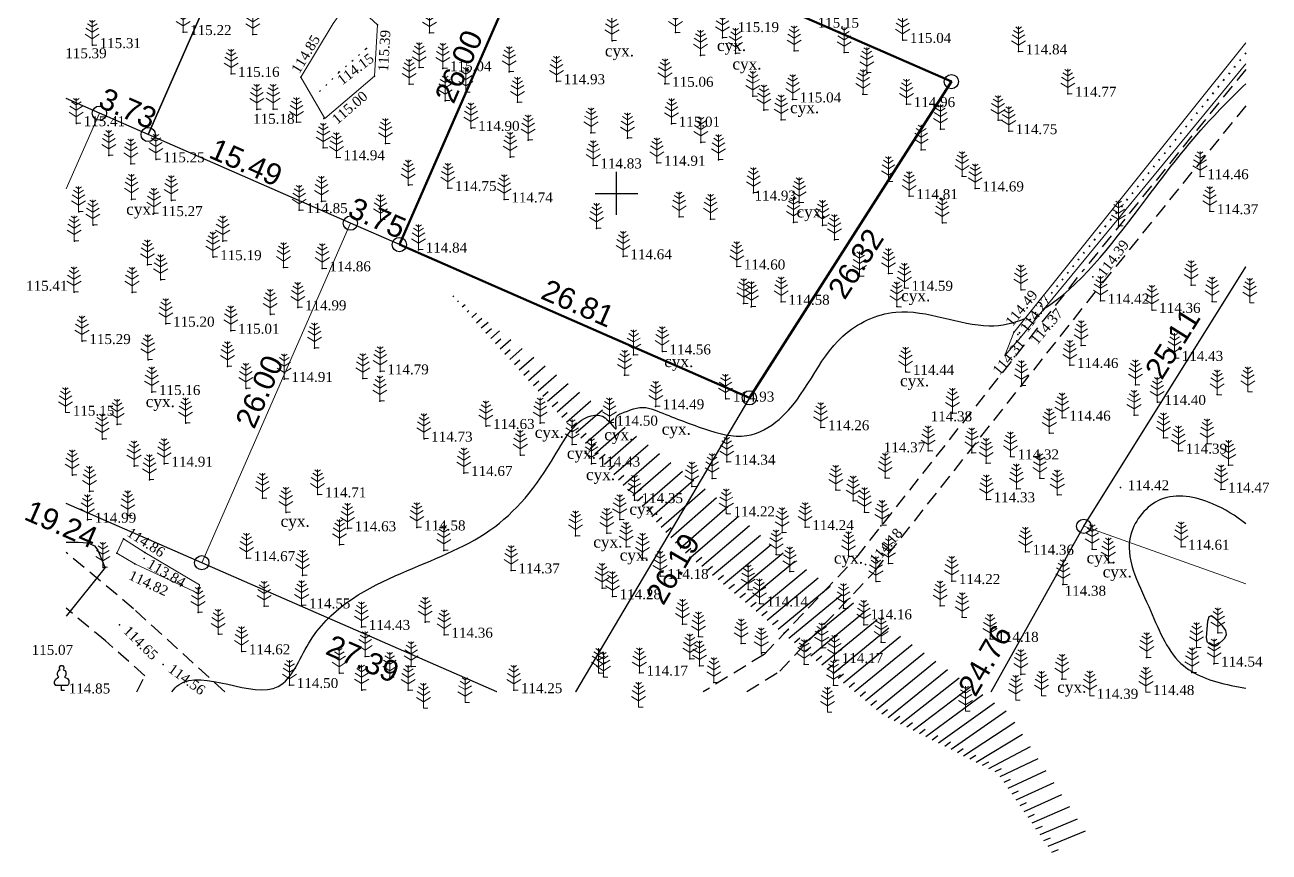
# Model space of a CAD drawing. Header units: millimetres. Extents: x 5405508.5 to 5405595.8, y 5524903.8 to 5524991.6.
# Drawn here: x 5405508.5 to 5405595.8, y 5524903.8 to 5524961.8 of the extents above; entities that cross this region are included whole.
import ezdxf
from ezdxf.enums import TextEntityAlignment as Align

# ---------------------------------------------------------------- set-up
doc = ezdxf.new("R2010")
doc.units = ezdxf.units.MM
doc.linetypes.add('DASHEDX2', pattern=[1.5, 1, -0.5])
doc.linetypes.add('HIDDEN', pattern=[0.5, 0, -0.5])
for name, color, linetype, lineweight in [('11900000', 1, 'Continuous', 30), ('Контур', 7, 'HIDDEN', 30), ('рельеф', 7, 'Continuous', 0), ('ТОЧКИ', 7, 'Continuous', 30)]:
    doc.layers.add(name, color=color, linetype=linetype, lineweight=lineweight)
for name, color, linetype in [('горизонтали', 42, 'Continuous'), ('дороги', 7, 'Continuous'), ('Ділянки_Межі', 10, 'Continuous'), ('надписи', 7, 'Continuous'), ('Откос', 7, 'Continuous'), ('отметки', 7, 'Continuous'), ('промеры', 185, 'Continuous'), ('Растительность', 7, 'Continuous')]:
    doc.layers.add(name, color=color, linetype=linetype)
doc.styles.get("Standard").update_dxf_attribs({"font": 'arial.ttf'})
doc.styles.add('times', font='times.ttf')
doc.linetypes.add('канава 0', pattern='A,0.9,0,["|",Standard,S=0.25,R=0,X=0,Y=0],0.1', length=1)

# ---------------------------------------------------------------- blocks, each defined once
blk = doc.blocks.new('A$C51FE15A3')
at = {"layer": 'Растительность', "color": 94, "lineweight": 0}
for points in [[(0, 1.75), (0, 0), (0.319, 0)], [(-0.447, 1.172), (0, 0.895), (0.447, 1.172)], [(-0.343, 1.489), (0, 1.267), (0.343, 1.489)], [(-0.201, 1.726), (0, 1.584), (0.201, 1.726)], [(-0.493, 0.753), (0, 0.444), (0.493, 0.753)]]:
    blk.add_lwpolyline(points, dxfattribs=at)
blk = doc.blocks.new('A$C2ACB5305')
at = {"layer": 'Растительность'}
blk.add_lwpolyline([(0.2, 0), (0.2, 0), (0, 0), (0, 0.35), (-0.4, 0.35), (-0.5, 0.5), (-0.5, 0.65), (-0.4, 0.8), (-0.3, 0.9), (-0.2, 0.95), (-0.25, 1), (-0.3, 1.1), (-0.3, 1.25), (-0.25, 1.35), (-0.15, 1.45), (-0.1, 1.45), (-0.15, 1.55), (-0.15, 1.65), (-0.05, 1.75), (0.05, 1.75), (0.15, 1.65), (0.15, 1.55), (0.1, 1.45), (0.25, 1.4), (0.3, 1.3), (0.3, 1.1), (0.25, 1), (0.2, 0.95), (0.4, 0.85), (0.5, 0.7), (0.5, 0.5), (0.45, 0.4), (0.4, 0.35), (0, 0.35)], dxfattribs=at)
blk = doc.blocks.new('Geo_Otkos_1', base_point=(5406079.34, 5525314.645, 108.81))
at = {"color": 0, "lineweight": -2}
for p, q in [((5406080.004, 5525313.91, 108.81), (5406080.066, 5525313.965, 108.81)), ((5406080.336, 5525313.543, 108.81), (5406080.402, 5525313.6, 108.81)), ((5406080.668, 5525313.176, 108.81), (5406080.868, 5525313.349, 108.81)), ((5406081.001, 5525312.808, 108.81), (5406081.135, 5525312.925, 108.81)), ((5406081.333, 5525312.441, 108.81), (5406081.67, 5525312.734, 108.81)), ((5406081.665, 5525312.073, 108.81), (5406082.042, 5525312.402, 108.81)), ((5406081.997, 5525311.706, 108.81), (5406082.472, 5525312.119, 108.81)), ((5406082.329, 5525311.338, 108.81), (5406082.706, 5525311.667, 108.81)), ((5406082.661, 5525310.971, 108.81), (5406083.274, 5525311.504, 108.81)), ((5406082.994, 5525310.604, 108.81), (5406083.371, 5525310.932, 108.81)), ((5406083.326, 5525310.236, 108.81), (5406084.076, 5525310.889, 108.81)), ((5406083.658, 5525309.869, 108.81), (5406084.035, 5525310.197, 108.81)), ((5406083.99, 5525309.501, 108.81), (5406084.878, 5525310.274, 108.81)), ((5406084.322, 5525309.134, 108.81), (5406084.699, 5525309.462, 108.81)), ((5406084.654, 5525308.767, 108.81), (5406085.68, 5525309.659, 108.81)), ((5406084.987, 5525308.399, 108.81), (5406085.364, 5525308.727, 108.81)), ((5406085.319, 5525308.032, 108.81), (5406086.481, 5525309.044, 108.81)), ((5406085.983, 5525307.297, 108.81), (5406087.283, 5525308.429, 108.81)), ((5406085.651, 5525307.664, 108.81), (5406086.028, 5525307.993, 108.81)), ((5406086.647, 5525306.562, 108.81), (5406088.085, 5525307.814, 108.81)), ((5406086.315, 5525306.929, 108.81), (5406086.692, 5525307.258, 108.81)), ((5406087.312, 5525305.827, 108.81), (5406088.887, 5525307.199, 108.81)), ((5406087.976, 5525305.092, 108.81), (5406089.689, 5525306.584, 108.81)), ((5406086.98, 5525306.195, 108.81), (5406087.357, 5525306.523, 108.81)), ((5406087.644, 5525305.46, 108.81), (5406088.021, 5525305.788, 108.81)), ((5406088.64, 5525304.357, 108.81), (5406090.491, 5525305.969, 108.81)), ((5406088.308, 5525304.725, 108.81), (5406088.685, 5525305.053, 108.81)), ((5406089.305, 5525303.623, 108.81), (5406091.293, 5525305.353, 108.81)), ((5406088.973, 5525303.99, 108.81), (5406089.35, 5525304.318, 108.81)), ((5406089.969, 5525302.888, 108.81), (5406092.095, 5525304.738, 108.81)), ((5406090.633, 5525302.153, 108.81), (5406092.896, 5525304.123, 108.81)), ((5406089.637, 5525303.255, 108.81), (5406090.014, 5525303.584, 108.81)), ((5406091.298, 5525301.418, 108.81), (5406093.698, 5525303.508, 108.81)), ((5406090.301, 5525302.52, 108.81), (5406090.678, 5525302.849, 108.81)), ((5406091.962, 5525300.683, 108.81), (5406094.5, 5525302.893, 108.81)), ((5406092.626, 5525299.948, 108.81), (5406095.302, 5525302.278, 108.81)), ((5406090.965, 5525301.786, 108.81), (5406091.343, 5525302.114, 108.81)), ((5406091.63, 5525301.051, 108.81), (5406092.007, 5525301.379, 108.81)), ((5406093.291, 5525299.214, 108.81), (5406096.104, 5525301.663, 108.81)), ((5406092.294, 5525300.316, 108.81), (5406092.671, 5525300.644, 108.81)), ((5406093.955, 5525298.479, 108.81), (5406096.906, 5525301.048, 108.81)), ((5406094.619, 5525297.744, 108.81), (5406097.708, 5525300.433, 108.81)), ((5406092.958, 5525299.581, 108.81), (5406093.336, 5525299.909, 108.81)), ((5406095.284, 5525297.009, 108.81), (5406098.51, 5525299.818, 108.81)), ((5406093.623, 5525298.846, 108.81), (5406094, 5525299.174, 108.81)), ((5406095.948, 5525296.274, 108.81), (5406099.292, 5525299.179, 108.81)), ((5406094.287, 5525298.111, 108.81), (5406094.664, 5525298.44, 108.81)), ((5406096.698, 5525295.63, 108.81), (5406100.052, 5525298.514, 108.81)), ((5406097.463, 5525295, 108.81), (5406100.813, 5525297.849, 108.81)), ((5406094.951, 5525297.376, 108.81), (5406095.329, 5525297.705, 108.81)), ((5406095.616, 5525296.642, 108.81), (5406095.993, 5525296.97, 108.81)), ((5406098.228, 5525294.37, 108.81), (5406101.574, 5525297.185, 108.81)), ((5406096.316, 5525295.944, 108.81), (5406096.694, 5525296.271, 108.81)), ((5406098.992, 5525293.74, 108.81), (5406102.341, 5525296.529, 108.81)), ((5406097.081, 5525295.315, 108.81), (5406097.461, 5525295.64, 108.81)), ((5406099.757, 5525293.111, 108.81), (5406103.166, 5525295.944, 108.81)), ((5406100.522, 5525292.481, 108.81), (5406103.99, 5525295.36, 108.81)), ((5406097.845, 5525294.685, 108.81), (5406098.227, 5525295.008, 108.81)), ((5406098.61, 5525294.055, 108.81), (5406098.994, 5525294.376, 108.81)), ((5406101.287, 5525291.851, 108.81), (5406104.814, 5525294.775, 108.81)), ((5406099.375, 5525293.425, 108.81), (5406099.759, 5525293.745, 108.81)), ((5406102.051, 5525291.221, 108.81), (5406105.639, 5525294.191, 108.81)), ((5406102.816, 5525290.592, 108.81), (5406106.463, 5525293.606, 108.81)), ((5406100.14, 5525292.796, 108.81), (5406100.524, 5525293.115, 108.81)), ((5406103.581, 5525289.962, 108.81), (5406107.287, 5525293.022, 108.81)), ((5406100.904, 5525292.166, 108.81), (5406101.289, 5525292.485, 108.81)), ((5406101.669, 5525291.536, 108.81), (5406102.054, 5525291.855, 108.81)), ((5406104.347, 5525289.334, 108.81), (5406108.112, 5525292.437, 108.81)), ((5406105.114, 5525288.708, 108.81), (5406108.936, 5525291.853, 108.81)), ((5406102.434, 5525290.907, 108.81), (5406102.819, 5525291.225, 108.81)), ((5406105.882, 5525288.081, 108.81), (5406109.76, 5525291.268, 108.81)), ((5406103.198, 5525290.277, 108.81), (5406103.584, 5525290.595, 108.81)), ((5406103.963, 5525289.647, 108.81), (5406104.349, 5525289.965, 108.81)), ((5406106.649, 5525287.455, 108.81), (5406110.585, 5525290.684, 108.81)), ((5406107.416, 5525286.828, 108.81), (5406111.409, 5525290.099, 108.81)), ((5406104.731, 5525289.021, 108.81), (5406105.117, 5525289.339, 108.81)), ((5406108.184, 5525286.202, 108.81), (5406112.233, 5525289.515, 108.81)), ((5406105.498, 5525288.394, 108.81), (5406105.884, 5525288.712, 108.81)), ((5406108.951, 5525285.575, 108.81), (5406113.058, 5525288.93, 108.81)), ((5406109.719, 5525284.949, 108.81), (5406113.882, 5525288.346, 108.81)), ((5406106.265, 5525287.768, 108.81), (5406106.652, 5525288.085, 108.81)), ((5406107.033, 5525287.141, 108.81), (5406107.419, 5525287.458, 108.81)), ((5406110.531, 5525284.392, 108.81), (5406114.706, 5525287.761, 108.81)), ((5406107.8, 5525286.515, 108.81), (5406108.187, 5525286.832, 108.81)), ((5406111.415, 5525283.945, 108.81), (5406115.53, 5525287.178, 108.81)), ((5406112.3, 5525283.499, 108.81), (5406116.353, 5525286.594, 108.81)), ((5406108.567, 5525285.889, 108.81), (5406108.955, 5525286.205, 108.81)), ((5406109.335, 5525285.262, 108.81), (5406109.722, 5525285.578, 108.81)), ((5406113.184, 5525283.052, 108.81), (5406117.177, 5525286.011, 108.81)), ((5406110.102, 5525284.636, 108.81), (5406110.49, 5525284.952, 108.81)), ((5406114.068, 5525282.605, 108.81), (5406118, 5525285.428, 108.81)), ((5406114.952, 5525282.158, 108.81), (5406118.824, 5525284.844, 108.81)), ((5406110.973, 5525284.169, 108.81), (5406111.365, 5525284.48, 108.81)), ((5406111.857, 5525283.722, 108.81), (5406112.253, 5525284.028, 108.81)), ((5406115.836, 5525281.711, 108.81), (5406119.427, 5525284.052, 108.81)), ((5406112.742, 5525283.275, 108.81), (5406113.141, 5525283.576, 108.81)), ((5406113.626, 5525282.828, 108.81), (5406114.03, 5525283.123, 108.81)), ((5406116.72, 5525281.264, 108.81), (5406119.976, 5525283.208, 108.81)), ((5406114.51, 5525282.381, 108.81), (5406114.918, 5525282.67, 108.81)), ((5406115.394, 5525281.934, 108.81), (5406115.808, 5525282.214, 108.81)), ((5406117.604, 5525280.817, 108.81), (5406120.525, 5525282.365, 108.81)), ((5406116.278, 5525281.487, 108.81), (5406116.702, 5525281.752, 108.81)), ((5406117.162, 5525281.04, 108.81), (5406117.597, 5525281.286, 108.81)), ((5406118.388, 5525280.256, 108.81), (5406121.074, 5525281.522, 108.81)), ((5406118.046, 5525280.593, 108.81), (5406118.495, 5525280.814, 108.81)), ((5406118.949, 5525279.439, 108.81), (5406121.624, 5525280.676, 108.81)), ((5406118.669, 5525279.848, 108.81), (5406119.122, 5525280.059, 108.81)), ((5406119.51, 5525278.623, 108.81), (5406122.175, 5525279.829, 108.81)), ((5406119.23, 5525279.031, 108.81), (5406119.684, 5525279.239, 108.81)), ((5406120.071, 5525277.806, 108.81), (5406122.725, 5525278.983, 108.81)), ((5406119.791, 5525278.215, 108.81), (5406120.247, 5525278.419, 108.81)), ((5406120.632, 5525276.99, 108.81), (5406123.276, 5525278.136, 108.81)), ((5406120.351, 5525277.398, 108.81), (5406120.809, 5525277.599, 108.81)), ((5406121.193, 5525276.173, 108.81), (5406123.827, 5525277.29, 108.81)), ((5406120.912, 5525276.582, 108.81), (5406121.372, 5525276.779, 108.81)), ((5406121.754, 5525275.357, 108.81), (5406124.377, 5525276.443, 108.81)), ((5406121.473, 5525275.765, 108.81), (5406121.934, 5525275.958, 108.81)), ((5406122.034, 5525274.948, 108.81), (5406122.497, 5525275.138, 108.81))]:
    blk.add_line(p, q, dxfattribs=at)

msp = doc.modelspace()

# ---------------------------------------------------------------- linework, layer by layer
at = {"layer": '11900000', "color": 7}
for points in [[(5405550, 5524948.5, 0), (5405550, 5524951.5, 0)], [(5405550, 5524948.5, 0), (5405550, 5524951.5, 0)], [(5405548.5, 5524950, 0), (5405551.5, 5524950, 0)], [(5405548.5, 5524950, 0), (5405551.5, 5524950, 0)]]:
    msp.add_polyline3d(points, dxfattribs=at)
at = {"layer": 'горизонтали', "color": 32}
msp.add_polyline3d([(5405511.394, 5524925.529, 115), (5405512.267, 5524925.532, 115), (5405512.917, 5524925.482, 115), (5405513.367, 5524925.292, 115), (5405513.617, 5524924.982, 115), (5405514.087, 5524923.822, 115), (5405514.137, 5524923.762, 115), (5405511.394, 5524920.34, 115)], dxfattribs=at)
msp.add_polyline3d([(5405591.357, 5524918.872, 114.5), (5405591.417, 5524918.582, 114.5), (5405591.547, 5524918.432, 114.5), (5405591.797, 5524918.282, 114.5), (5405591.967, 5524918.242, 114.5), (5405592.157, 5524918.312, 114.5), (5405592.677, 5524918.812, 114.5), (5405592.797, 5524919.062, 114.5), (5405592.737, 5524919.342, 114.5), (5405592.507, 5524919.662, 114.5), (5405592.017, 5524920.172, 114.5), (5405591.747, 5524920.382, 114.5), (5405591.557, 5524920.312, 114.5), (5405591.457, 5524919.982, 114.5), (5405591.357, 5524918.872, 114.5)], close=True, dxfattribs=at)
for points, knots in [([(5405579.884, 5524941.847), (5405582.462, 5524943.419), (5405586.405, 5524948.583), (5405590.419, 5524953.973), (5405593.045, 5524956.622), (5405594.138, 5524957.683)], [762.805004, 762.805004, 762.805004, 762.805004, 772.008541, 778.942822, 783.628797, 783.628797, 783.628797, 783.628797]), ([(5405518.81, 5524915.036), (5405518.954, 5524915.239), (5405520.567, 5524916.954), (5405526.319, 5524913.304), (5405528.739, 5524920.191), (5405534.133, 5524923.283), (5405541.145, 5524925.692), (5405545.038, 5524930.064), (5405547.24, 5524934.591), (5405549.31, 5524934.412), (5405550.203, 5524932.882), (5405549.792, 5524934.366), (5405550.801, 5524934.735), (5405551.741, 5524935.172), (5405553.708, 5524934.388), (5405555.917, 5524933.521), (5405559.022, 5524932.609), (5405563.04, 5524934.883), (5405564.467, 5524939.748), (5405570.406, 5524942.574), (5405575.016, 5524940.261), (5405577.86, 5524940.889), (5405578.67, 5524941.224)], [688.349041, 688.349041, 688.349041, 688.349041, 689.124319, 696.095438, 699.812558, 707.481109, 714.462237, 721.355903, 725.779106, 726.515958, 727.610805, 728.505739, 728.853044, 730.63022, 731.440457, 735.00311, 738.019619, 740.550249, 747.898578, 751.982983, 758.604928, 761.388226, 761.388226, 761.388226, 761.388226]), ([(5405594.138, 5524926.826), (5405593.437, 5524927.387), (5405591.611, 5524928.515), (5405588.104, 5524929.248), (5405585.037, 5524925.476), (5405587.396, 5524921.239), (5405588.984, 5524916.75), (5405592.036, 5524915.665), (5405593.792, 5524915.359), (5405594.138, 5524915.3)], [952.029025, 952.029025, 952.029025, 952.029025, 954.71556, 958.361713, 961.571803, 966.784207, 971.370375, 975.210912, 976.152604, 976.152604, 976.152604, 976.152604])]:
    msp.add_open_spline(points, degree=3, knots=knots, dxfattribs=at)
at = {"layer": 'дороги', "color": 7, "linetype": 'DASHEDX2'}
for points, elevation in [([(5405594.138, 5524958.686), (5405582.783, 5524944.647)], 115.341), ([(5405594.138, 5524956.142), (5405584.027, 5524943.641)], 115.341), ([(5405566.847, 5524924.477), (5405582.777, 5524944.64)], 114.177), ([(5405568.103, 5524923.485), (5405584.033, 5524943.648)], 114.177), ([(5405522.519, 5524915.036), (5405519.211, 5524918.065), (5405516.109, 5524920.874), (5405511.394, 5524924.814)], 112.707), ([(5405560.349, 5524917.658), (5405566.909, 5524924.547)], 113.813), ([(5405561.448, 5524916.494), (5405568.041, 5524923.415)], 113.813), ([(5405516.907, 5524916.173), (5405514.139, 5524918.61), (5405511.394, 5524920.904)], 112.707), ([(5405516.348, 5524915.036), (5405516.907, 5524916.173)], 113.35)]:
    msp.add_lwpolyline(points, dxfattribs=dict(at, elevation=elevation))
for points in [[(5405560.349, 5524917.658), (5405556.065, 5524915.036)], [(5405561.272, 5524916.348), (5405559.13, 5524915.036)]]:
    msp.add_lwpolyline(points, dxfattribs=at)
at = {"layer": 'Ділянки_Межі', "lineweight": 25}
for points in [[(5405511.393, 5524985.023), (5405527.584, 5524977.934), (5405517.141, 5524954.124), (5405513.725, 5524955.62), (5405511.394, 5524956.641)], [(5405511.393, 5524985.023), (5405527.584, 5524977.934), (5405545.191, 5524970.226), (5405573.492, 5524957.836), (5405559.319, 5524935.658), (5405547.131, 5524915.036)], [(5405576.275, 5524915.036), (5405582.776, 5524926.653), (5405594.138, 5524944.85)], [(5405541.592, 5524915.036), (5405520.904, 5524924.094), (5405511.394, 5524928.257)]]:
    msp.add_lwpolyline(points, dxfattribs=at)
msp.add_lwpolyline([(5405517.141, 5524954.124), (5405527.584, 5524977.934), (5405545.191, 5524970.226), (5405534.764, 5524946.408), (5405531.332, 5524947.911)], close=True, dxfattribs=at)
at = {"layer": 'Ділянки_Межі', "lineweight": 50}
msp.add_lwpolyline([(5405534.764, 5524946.408), (5405545.191, 5524970.226), (5405573.492, 5524957.836), (5405559.319, 5524935.658)], close=True, dxfattribs=at)
at = {"layer": 'Ділянки_Межі', "lineweight": 0}
for points in [[(5405511.394, 5524956.641), (5405513.725, 5524955.62), (5405511.394, 5524950.305)], [(5405511.394, 5524950.305), (5405513.725, 5524955.62), (5405517.141, 5524954.124), (5405531.332, 5524947.911), (5405520.904, 5524924.094), (5405511.394, 5524928.257)], [(5405520.904, 5524924.094), (5405531.332, 5524947.911), (5405534.764, 5524946.408), (5405559.319, 5524935.658), (5405547.131, 5524915.036)], [(5405582.776, 5524926.653), (5405594.138, 5524944.85)], [(5405576.275, 5524915.036), (5405582.776, 5524926.653), (5405594.138, 5524922.609)], [(5405594.138, 5524922.609), (5405582.776, 5524926.653)], [(5405541.592, 5524915.036), (5405520.904, 5524924.094)]]:
    msp.add_lwpolyline(points, dxfattribs=at)
at = {"layer": 'Контур', "color": 7, "linetype": 'HIDDEN'}
msp.add_lwpolyline([(5405529.169, 5524957.15), (5405530.53, 5524958.49), (5405532.465, 5524960.161)], dxfattribs=at)
at = {"layer": 'отметки', "color": 7}
for p in [(5405533.231, 5524961.809, 115.175), (5405519.588, 5524961.3, 115.217), (5405524.476, 5524961.137, 115.192), (5405536.881, 5524961.254, 115.147), (5405554.134, 5524961.27, 115.277), (5405557.44, 5524960.901, 115.193), (5405513.234, 5524960.383, 115.306), (5405532.465, 5524960.161, 113.883), (5405549.684, 5524960.693, 115.11), (5405570.076, 5524960.747, 115.044), (5405555.888, 5524959.677, 115.187), (5405558.343, 5524959.815, 115.179), (5405562.461, 5524959.987, 115.021), (5405565.972, 5524959.87, 115.086), (5405578.199, 5524959.947, 114.841), (5405522.955, 5524958.369, 115.164), (5405530.525, 5524958.486, 114.153), (5405536.161, 5524958.823, 115.08), (5405537.817, 5524958.764, 115.039), (5405542.472, 5524958.529, 115.024), (5405567.55, 5524958.486, 114.969), (5405527.851, 5524958.152, 114.846), (5405533.023, 5524958.213, 115.388), (5405535.448, 5524957.659, 115.075), (5405545.787, 5524957.852, 114.927), (5405553.397, 5524957.669, 115.061), (5405539.387, 5524957.052, 114.939), (5405539.418, 5524957.077, 114.95), (5405559.564, 5524956.804, 115.172), (5405562.351, 5524956.575, 115.041), (5405567.288, 5524956.944, 114.923), (5405581.656, 5524956.971, 114.769), (5405524.762, 5524955.877, 115.178), (5405525.91, 5524955.907, 115.088), (5405537.978, 5524956.488, 114.952), (5405543.049, 5524956.385, 114.911), (5405560.332, 5524955.836, 115.045), (5405570.345, 5524956.249, 114.961), (5405512.115, 5524954.909, 115.414), (5405527.55, 5524954.986, 115.063), (5405529.471, 5524955.253, 115.002), (5405553.855, 5524954.876, 115.006), (5405561.547, 5524955.146, 115.027), (5405576.761, 5524955.128, 114.773), (5405539.792, 5524954.578, 114.902), (5405548.206, 5524954.232, 114.909), (5405572.726, 5524954.491, 114.684), (5405577.509, 5524954.35, 114.753), (5405529.427, 5524953.185, 114.942), (5405533.798, 5524953.484, 115.004), (5405543.802, 5524953.734, 114.786), (5405550.77, 5524953.879, 114.893), (5405555.913, 5524953.569, 115.066), (5405571.372, 5524953.05, 114.731), (5405514.395, 5524952.65, 115.346), (5405517.7, 5524952.375, 115.247), (5405530.345, 5524952.523, 114.937), (5405542.532, 5524952.535, 114.846), (5405557.158, 5524952.353, 115.051), (5405515.931, 5524952.058, 115.302), (5405548.366, 5524951.947, 114.835), (5405552.831, 5524952.136, 114.909), (5405535.397, 5524950.577, 114.863), (5405569.065, 5524950.819, 114.874), (5405574.24, 5524951.194, 114.753), (5405590.938, 5524951.19, 114.463), (5405515.977, 5524949.577, 115.353), (5405538.175, 5524950.362, 114.749), (5405542.118, 5524949.56, 114.741), (5405559.597, 5524950.041, 114.934), (5405570.531, 5524949.797, 114.808), (5405575.168, 5524950.335, 114.691), (5405512.272, 5524948.707, 115.361), (5405518.772, 5524949.489, 115.137), (5405527.732, 5524948.813, 114.849), (5405529.307, 5524949.432, 114.848), (5405562.803, 5524949.331, 114.853), (5405591.613, 5524948.74, 114.365), (5405517.561, 5524948.602, 115.266), (5405533.456, 5524948.149, 114.875), (5405554.387, 5524948.347, 114.762), (5405556.602, 5524948.188, 114.812), (5405562.402, 5524947.953, 114.836), (5405572.856, 5524947.923, 114.723), (5405513.276, 5524947.77, 115.317), (5405548.595, 5524947.538, 114.727), (5405564.446, 5524947.742, 114.845), (5405585.22, 5524947.725, 114.508), (5405511.964, 5524946.65, 115.383), (5405522.379, 5524946.645, 115.135), (5405565.281, 5524946.744, 114.736), (5405521.696, 5524945.514, 115.19), (5405536.114, 5524946.044, 114.843), (5405550.47, 5524945.574, 114.642), (5405517.099, 5524944.978, 115.232), (5405526.644, 5524944.791, 115), (5405529.36, 5524944.729, 114.858), (5405558.429, 5524944.859, 114.599), (5405569.072, 5524944.384, 114.612), (5405518.03, 5524943.934, 115.182), (5405567.048, 5524944.18, 114.645), (5405583.405, 5524944.144, 114.395), (5405590.317, 5524943.562, 114.337), (5405511.959, 5524943.066, 115.351), (5405516.027, 5524943.053, 115.268), (5405570.193, 5524943.367, 114.592), (5405578.373, 5524943.238, 114.574), (5405527.646, 5524941.995, 114.985), (5405558.914, 5524942.27, 114.571), (5405559.455, 5524942.049, 114.568), (5405561.546, 5524942.386, 114.578), (5405569.671, 5524942.06, 114.501), (5405583.96, 5524942.455, 114.418), (5405587.564, 5524941.816, 114.362), (5405591.78, 5524942.414, 114.28), (5405518.394, 5524940.851, 115.203), (5405525.72, 5524941.51, 115.079), (5405522.951, 5524940.355, 115.011), (5405577.881, 5524940.256, 114.485), (5405578.161, 5524940.105, 114.275), (5405512.517, 5524939.631, 115.291), (5405528.816, 5524939.139, 114.948), (5405578.331, 5524939.909, 114.366), (5405582.605, 5524939.337, 114.448), (5405517.142, 5524938.317, 115.095), (5405551.197, 5524938.668, 114.498), (5405553.213, 5524938.904, 114.563), (5405577.259, 5524938.624, 114.312), (5405589.15, 5524938.451, 114.432), (5405522.705, 5524937.85, 115.021), (5405533.422, 5524937.506, 114.786), (5405570.288, 5524937.472, 114.438), (5405581.799, 5524937.955, 114.459), (5405526.695, 5524936.973, 114.913), (5405532.207, 5524937.007, 114.829), (5405550.569, 5524937.241, 114.542), (5405578.402, 5524936.491, 114.438), (5405586.4, 5524936.577, 114.441), (5405517.399, 5524936.057, 115.158), (5405524.009, 5524936.324, 114.964), (5405557.66, 5524935.598, 114.928), (5405592.139, 5524935.891, 114.409), (5405533.403, 5524935.434, 114.796), (5405552.744, 5524935.058, 114.493), (5405587.937, 5524935.361, 114.396), (5405519.785, 5524933.882, 115.034), (5405544.637, 5524933.893, 114.51), (5405549.494, 5524933.909, 114.501), (5405573.569, 5524934.583, 114.385), (5405581.258, 5524934.255, 114.456), (5405586.3, 5524934.453, 114.43), (5405514.974, 5524933.791, 115.006), (5405540.844, 5524933.68, 114.633), (5405564.326, 5524933.583, 114.262), (5405580.361, 5524933.172, 114.424), (5405513.932, 5524932.759, 115.009), (5405536.494, 5524932.788, 114.732), (5405546.893, 5524932.379, 114.43), (5405588.37, 5524932.86, 114.393), (5405591.435, 5524932.451, 114.406), (5405543.253, 5524931.637, 114.551), (5405571.868, 5524931.942, 114.367), (5405574.924, 5524931.813, 114.335), (5405577.631, 5524931.541, 114.318), (5405589.421, 5524931.946, 114.386), (5405516.16, 5524930.875, 114.961), (5405518.275, 5524931.031, 114.911), (5405539.296, 5524930.38, 114.674), (5405548.253, 5524931.042, 114.427), (5405557.739, 5524931.17, 114.339), (5405575.932, 5524931.075, 114.356), (5405592.931, 5524930.93, 114.499), (5405511.832, 5524930.242, 115.01), (5405517.24, 5524929.918, 114.894), (5405556.709, 5524930.01, 114.251), (5405568.854, 5524930.038, 114.283), (5405579.7, 5524930.02, 114.361), (5405513.036, 5524929.098, 114.923), (5405525.171, 5524928.617, 114.775), (5405529.042, 5524928.879, 114.712), (5405555.291, 5524929.432, 114.29), (5405565.389, 5524929.196, 114.275), (5405578.057, 5524929.281, 114.348), (5405580.923, 5524928.864, 114.354), (5405585.357, 5524929.378, 114.423), (5405592.401, 5524929.22, 114.472), (5405551.254, 5524928.478, 114.349), (5405566.605, 5524928.434, 114.26), (5405575.95, 5524928.532, 114.33), (5405512.896, 5524927.102, 114.987), (5405515.719, 5524927.381, 114.835), (5405526.818, 5524927.625, 114.765), (5405550.22, 5524927.118, 114.332), (5405557.706, 5524927.541, 114.218), (5405567.404, 5524927.63, 114.236), (5405531.135, 5524926.501, 114.634), (5405535.997, 5524926.561, 114.583), (5405547.126, 5524925.977, 114.404), (5405549.322, 5524926.161, 114.358), (5405561.612, 5524926.227, 114.19), (5405563.232, 5524926.582, 114.243), (5405568.531, 5524926.676, 114.177), (5405515.417, 5524925.776, 114.859), (5405530.576, 5524925.356, 114.612), (5405550.672, 5524925.209, 114.256), (5405589.598, 5524925.209, 114.614), (5405514.935, 5524924.762, 114.808), (5405516.853, 5524924.401, 113.843), (5405516.905, 5524924.809, 114.797), (5405524.051, 5524924.408, 114.67), (5405537.887, 5524924.958, 114.509), (5405551.833, 5524924.417, 114.247), (5405561.193, 5524924.67, 114.191), (5405566.286, 5524924.536, 114.313), (5405578.683, 5524924.857, 114.356), (5405583.369, 5524925.039, 114.423), (5405513.984, 5524923.769, 115.015), (5405516.21, 5524924.022, 114.82), (5405542.612, 5524923.551, 114.374), (5405562.157, 5524923.477, 114.125), (5405567.475, 5524923.981, 114.177), (5405569.083, 5524924.049, 114.261), (5405584.506, 5524924.096, 114.425), (5405527.976, 5524923.209, 114.589), (5405553.055, 5524923.156, 114.178), (5405568.205, 5524922.79, 114.24), (5405573.513, 5524922.804, 114.22), (5405581.312, 5524922.568, 114.379), (5405520.675, 5524921.927, 114.61), (5405548.981, 5524922.312, 114.279), (5405549.712, 5524921.736, 114.279), (5405559.243, 5524922.208, 114.239), (5405525.291, 5524921.039, 114.538), (5405527.922, 5524921.093, 114.546), (5405560.027, 5524921.231, 114.142), (5405565.927, 5524920.898, 114.21), (5405572.706, 5524921.077, 114.193), (5405520.65, 5524920.613, 114.735), (5405536.586, 5524919.931, 114.396), (5405574.253, 5524920.27, 114.189), (5405515.124, 5524919.742, 114.654), (5405522.068, 5524919.077, 114.738), (5405532.119, 5524919.585, 114.427), (5405537.916, 5524919.04, 114.36), (5405554.631, 5524919.798, 114.211), (5405567.344, 5524919.737, 114.157), (5405592.184, 5524919.176, 114.462), (5405555.759, 5524918.911, 114.163), (5405558.752, 5524918.428, 114.147), (5405564.395, 5524918.138, 114.201), (5405568.568, 5524918.52, 114.191), (5405576.205, 5524918.747, 114.175), (5405590.677, 5524918.146, 114.527), (5405523.706, 5524917.871, 114.617), (5405532.368, 5524917.518, 114.446), (5405555.143, 5524917.363, 114.141), (5405560.167, 5524917.708, 114.169), (5405565.301, 5524917.264, 114.169), (5405587.185, 5524917.457, 114.475), (5405518.201, 5524916.956, 114.561), (5405535.596, 5524916.812, 114.334), (5405548.746, 5524916.369, 114.189), (5405551.604, 5524916.379, 114.171), (5405555.82, 5524916.865, 114.141), (5405563.169, 5524916.976, 114.094), (5405590.359, 5524916.386, 114.453), (5405591.907, 5524917.013, 114.541), (5405527.069, 5524915.509, 114.504), (5405530.555, 5524916.352, 114.395), (5405534.093, 5524916.073, 114.301), (5405549.085, 5524916.089, 114.189), (5405556.834, 5524915.704, 114.102), (5405565.226, 5524915.501, 114.165), (5405578.354, 5524916.261, 114.328), (5405581.24, 5524915.939, 114.361), (5405532.127, 5524915.167, 114.364), (5405535.393, 5524915.151, 114.323), (5405542.791, 5524915.148, 114.253)]:
    msp.add_point(p, dxfattribs=at)
at = {"layer": 'рельеф', "color": 7, "linetype": 'канава 0'}
for points, elevation in [([(5405533.231, 5524961.809), (5405531.318, 5524963.602), (5405530.12, 5524961.91), (5405527.851, 5524958.152)], 115.175), ([(5405527.85, 5524958.15), (5405529.534, 5524955.25), (5405533.02, 5524958.21), (5405533.02, 5524958.21), (5405533.23, 5524961.81)], 114.85), ([(5405594.138, 5524960.553), (5405577.88, 5524940.25), (5405577.25, 5524938.62), (5405578.33, 5524939.9), (5405594.138, 5524959.074)], 115.42), ([(5405515.417, 5524925.776), (5405514.935, 5524924.762), (5405516.21, 5524924.022), (5405520.675, 5524921.927), (5405520.738, 5524922.537)], 114.859), ([(5405520.738, 5524922.537), (5405516.905, 5524924.809), (5405515.417, 5524925.776)], 114.859)]:
    msp.add_lwpolyline(points, dxfattribs=dict(at, elevation=elevation))
at = {"layer": 'рельеф', "color": 7, "linetype": 'HIDDEN', "lineweight": 40, "elevation": 115.3}
msp.add_lwpolyline([(5405594.138, 5524959.84), (5405578.16, 5524940.1)], dxfattribs=at)
at = {"layer": 'ТОЧКИ'}
for centre in [(5405573.492, 5524957.836), (5405513.725, 5524955.62, 107.24), (5405517.141, 5524954.124, 107.24), (5405531.332, 5524947.911, 107.24), (5405534.764, 5524946.408, 107.24), (5405559.319, 5524935.658), (5405582.776, 5524926.653), (5405520.904, 5524924.094)]:
    msp.add_circle(centre, 0.5, dxfattribs=at)

# ---------------------------------------------------------------- block references
at = {"layer": 'Откос', "color": 7}
msp.add_blockref('Geo_Otkos_1', (5405537.853, 5524943.499, 102.36), dxfattribs=at)
at = {"layer": 'Растительность', "color": 7}
for name, p in [('A$C51FE15A3', (5405519.59, 5524961.3, 115.22)), ('A$C51FE15A3', (5405524.48, 5524961.14, 115.19)), ('A$C51FE15A3', (5405536.88, 5524961.25, 115.15)), ('A$C51FE15A3', (5405554.14, 5524961.29, 115.28)), ('A$C51FE15A3', (5405557.44, 5524960.92, 115.19)), ('A$C51FE15A3', (5405513.22, 5524960.4, 115.31)), ('A$C51FE15A3', (5405549.68, 5524960.71, 115.11)), ('A$C51FE15A3', (5405570.07, 5524960.75, 115.04)), ('A$C51FE15A3', (5405555.89, 5524959.7, 115.19)), ('A$C51FE15A3', (5405558.35, 5524959.83, 115.18)), ('A$C51FE15A3', (5405562.46, 5524959.99, 115.02)), ('A$C51FE15A3', (5405565.97, 5524959.87, 115.09)), ('A$C51FE15A3', (5405578.2, 5524959.94, 114.84)), ('A$C51FE15A3', (5405522.96, 5524958.37, 115.16)), ('A$C51FE15A3', (5405536.16, 5524958.82, 115.08)), ('A$C51FE15A3', (5405537.82, 5524958.78, 115.04)), ('A$C51FE15A3', (5405542.47, 5524958.55, 115.02)), ('A$C51FE15A3', (5405567.55, 5524958.48, 114.97)), ('A$C51FE15A3', (5405535.45, 5524957.66, 115.07)), ('A$C51FE15A3', (5405545.79, 5524957.87, 114.93)), ('A$C51FE15A3', (5405553.4, 5524957.69, 115.06)), ('A$C51FE15A3', (5405539.42, 5524957.09, 114.95)), ('A$C51FE15A3', (5405559.57, 5524956.82, 115.17)), ('A$C51FE15A3', (5405562.36, 5524956.59, 115.04)), ('A$C51FE15A3', (5405567.29, 5524956.94, 114.92)), ('A$C51FE15A3', (5405581.65, 5524956.97, 114.77)), ('A$C51FE15A3', (5405524.76, 5524955.9, 115.18)), ('A$C51FE15A3', (5405525.91, 5524955.91, 115.09)), ('A$C51FE15A3', (5405537.98, 5524956.5, 114.95)), ('A$C51FE15A3', (5405543.05, 5524956.4, 114.91)), ('A$C51FE15A3', (5405560.34, 5524955.85, 115.05)), ('A$C51FE15A3', (5405570.34, 5524956.25, 114.96)), ('A$C51FE15A3', (5405512.1, 5524954.93, 115.42)), ('A$C51FE15A3', (5405527.55, 5524954.98, 115.06)), ('A$C51FE15A3', (5405553.86, 5524954.89, 115.01)), ('A$C51FE15A3', (5405561.55, 5524955.16, 115.03)), ('A$C51FE15A3', (5405576.76, 5524955.12, 114.77)), ('A$C51FE15A3', (5405539.79, 5524954.59, 114.9)), ('A$C51FE15A3', (5405548.21, 5524954.25, 114.91)), ('A$C51FE15A3', (5405572.72, 5524954.49, 114.68)), ('A$C51FE15A3', (5405577.51, 5524954.35, 114.75)), ('A$C51FE15A3', (5405529.43, 5524953.18, 114.94)), ('A$C51FE15A3', (5405533.79, 5524953.5, 115)), ('A$C51FE15A3', (5405543.8, 5524953.75, 114.79)), ('A$C51FE15A3', (5405550.77, 5524953.89, 114.89)), ('A$C51FE15A3', (5405555.92, 5524953.59, 115.07)), ('A$C51FE15A3', (5405571.37, 5524953.05, 114.73)), ('A$C51FE15A3', (5405514.38, 5524952.67, 115.35)), ('A$C51FE15A3', (5405517.69, 5524952.4, 115.25)), ('A$C51FE15A3', (5405530.35, 5524952.52, 114.94)), ('A$C51FE15A3', (5405542.53, 5524952.55, 114.85)), ('A$C51FE15A3', (5405552.83, 5524952.15, 114.91)), ('A$C51FE15A3', (5405557.16, 5524952.37, 115.05)), ('A$C51FE15A3', (5405515.92, 5524952.08, 115.3)), ('A$C51FE15A3', (5405548.37, 5524951.96, 114.84)), ('A$C51FE15A3', (5405535.39, 5524950.59, 114.86)), ('A$C51FE15A3', (5405569.07, 5524950.83, 114.87)), ('A$C51FE15A3', (5405574.24, 5524951.19, 114.75)), ('A$C51FE15A3', (5405590.93, 5524951.18, 114.46)), ('A$C51FE15A3', (5405515.97, 5524949.6, 115.35)), ('A$C51FE15A3', (5405538.17, 5524950.37, 114.75)), ('A$C51FE15A3', (5405542.12, 5524949.57, 114.74)), ('A$C51FE15A3', (5405559.6, 5524950.06, 114.93)), ('A$C51FE15A3', (5405570.53, 5524949.79, 114.81)), ('A$C51FE15A3', (5405575.16, 5524950.33, 114.69)), ('A$C51FE15A3', (5405512.26, 5524948.73, 115.36)), ('A$C51FE15A3', (5405518.76, 5524949.51, 115.14)), ('A$C51FE15A3', (5405527.73, 5524948.83, 114.85)), ('A$C51FE15A3', (5405529.3, 5524949.45, 114.85)), ('A$C51FE15A3', (5405562.81, 5524949.35, 114.85)), ('A$C51FE15A3', (5405591.61, 5524948.73, 114.37)), ('A$C51FE15A3', (5405513.26, 5524947.79, 115.32)), ('A$C51FE15A3', (5405517.55, 5524948.62, 115.27)), ('A$C51FE15A3', (5405533.45, 5524948.16, 114.88)), ('A$C51FE15A3', (5405554.39, 5524948.36, 114.76)), ('A$C51FE15A3', (5405556.6, 5524948.2, 114.81)), ('A$C51FE15A3', (5405562.41, 5524947.97, 114.84)), ('A$C51FE15A3', (5405572.85, 5524947.92, 114.72)), ('A$C51FE15A3', (5405548.6, 5524947.55, 114.73)), ('A$C51FE15A3', (5405564.45, 5524947.76, 114.85)), ('A$C51FE15A3', (5405585.22, 5524947.72, 114.51)), ('A$C51FE15A3', (5405511.95, 5524946.67, 115.38)), ('A$C51FE15A3', (5405522.37, 5524946.67, 115.14)), ('A$C51FE15A3', (5405536.11, 5524946.06, 114.84)), ('A$C51FE15A3', (5405565.28, 5524946.76, 114.74)), ('A$C51FE15A3', (5405521.69, 5524945.54, 115.19)), ('A$C51FE15A3', (5405550.47, 5524945.59, 114.64)), ('A$C51FE15A3', (5405517.09, 5524945, 115.23)), ('A$C51FE15A3', (5405526.64, 5524944.81, 115)), ('A$C51FE15A3', (5405529.36, 5524944.74, 114.86)), ('A$C51FE15A3', (5405558.43, 5524944.87, 114.6)), ('A$C51FE15A3', (5405569.07, 5524944.38, 114.61)), ('A$C51FE15A3', (5405518.02, 5524943.95, 115.18)), ('A$C51FE15A3', (5405567.05, 5524944.18, 114.65)), ('A$C51FE15A3', (5405590.31, 5524943.55, 114.34)), ('A$C51FE15A3', (5405511.94, 5524943.09, 115.35)), ('A$C51FE15A3', (5405516.01, 5524943.08, 115.27)), ('A$C51FE15A3', (5405570.19, 5524943.36, 114.59)), ('A$C51FE15A3', (5405578.37, 5524943.23, 114.57)), ('A$C51FE15A3', (5405527.64, 5524942.01, 114.99)), ('A$C51FE15A3', (5405558.92, 5524942.28, 114.57)), ('A$C51FE15A3', (5405559.46, 5524942.06, 114.57)), ('A$C51FE15A3', (5405561.55, 5524942.4, 114.58)), ('A$C51FE15A3', (5405569.67, 5524942.05, 114.5)), ('A$C51FE15A3', (5405583.96, 5524942.45, 114.42)), ('A$C51FE15A3', (5405587.56, 5524941.81, 114.36)), ('A$C51FE15A3', (5405591.78, 5524942.4, 114.28)), ('A$C51FE15A3', (5405594.42, 5524942.31, 114.29)), ('A$C51FE15A3', (5405518.38, 5524940.87, 115.2)), ('A$C51FE15A3', (5405525.71, 5524941.53, 115.08)), ('A$C51FE15A3', (5405522.94, 5524940.37, 115.01)), ('A$C51FE15A3', (5405512.5, 5524939.65, 115.29)), ('A$C51FE15A3', (5405528.81, 5524939.16, 114.95)), ('A$C51FE15A3', (5405582.6, 5524939.33, 114.45)), ('A$C51FE15A3', (5405517.13, 5524938.34, 115.1)), ('A$C51FE15A3', (5405551.2, 5524938.68, 114.5)), ('A$C51FE15A3', (5405553.21, 5524938.92, 114.56)), ('A$C51FE15A3', (5405589.15, 5524938.44, 114.43)), ('A$C51FE15A3', (5405522.7, 5524937.87, 115.02)), ('A$C51FE15A3', (5405533.42, 5524937.52, 114.79)), ('A$C51FE15A3', (5405570.28, 5524937.47, 114.44)), ('A$C51FE15A3', (5405581.8, 5524937.95, 114.46)), ('A$C51FE15A3', (5405526.69, 5524936.99, 114.91)), ('A$C51FE15A3', (5405532.2, 5524937.02, 114.83)), ('A$C51FE15A3', (5405550.57, 5524937.25, 114.54)), ('A$C51FE15A3', (5405578.403, 5524936.523, 114.177)), ('A$C51FE15A3', (5405586.4, 5524936.57, 114.44)), ('A$C51FE15A3', (5405517.39, 5524936.08, 115.16)), ('A$C51FE15A3', (5405524, 5524936.34, 114.96)), ('A$C51FE15A3', (5405557.64, 5524935.58, 114.93)), ('A$C51FE15A3', (5405592.14, 5524935.88, 114.41)), ('A$C51FE15A3', (5405594.29, 5524936.09, 114.32)), ('A$C51FE15A3', (5405533.4, 5524935.45, 114.8)), ('A$C51FE15A3', (5405552.75, 5524935.07, 114.49)), ('A$C51FE15A3', (5405587.93, 5524935.35, 114.4)), ('A$C51FE15A3', (5405511.34, 5524934.63, 115.15)), ('A$C51FE15A3', (5405519.77, 5524933.9, 115.03)), ('A$C51FE15A3', (5405544.64, 5524933.9, 114.51)), ('A$C51FE15A3', (5405549.5, 5524933.92, 114.5)), ('A$C51FE15A3', (5405573.56, 5524934.58, 114.38)), ('A$C51FE15A3', (5405581.25, 5524934.25, 114.46)), ('A$C51FE15A3', (5405586.3, 5524934.45, 114.43)), ('A$C51FE15A3', (5405514.96, 5524933.81, 115.01)), ('A$C51FE15A3', (5405540.84, 5524933.69, 114.63)), ('A$C51FE15A3', (5405564.32, 5524933.58, 114.26)), ('A$C51FE15A3', (5405580.36, 5524933.17, 114.42)), ('A$C51FE15A3', (5405513.92, 5524932.78, 115.01)), ('A$C51FE15A3', (5405536.49, 5524932.8, 114.73)), ('A$C51FE15A3', (5405546.89, 5524932.39, 114.43)), ('A$C51FE15A3', (5405588.37, 5524932.85, 114.39)), ('A$C51FE15A3', (5405591.43, 5524932.44, 114.41)), ('A$C51FE15A3', (5405543.25, 5524931.65, 114.55)), ('A$C51FE15A3', (5405571.86, 5524931.94, 114.37)), ('A$C51FE15A3', (5405574.92, 5524931.81, 114.33)), ('A$C51FE15A3', (5405577.63, 5524931.53, 114.32)), ('A$C51FE15A3', (5405589.42, 5524931.94, 114.39)), ('A$C51FE15A3', (5405516.15, 5524930.89, 114.96)), ('A$C51FE15A3', (5405518.26, 5524931.05, 114.91)), ('A$C51FE15A3', (5405539.29, 5524930.4, 114.67)), ('A$C51FE15A3', (5405548.25, 5524931.05, 114.43)), ('A$C51FE15A3', (5405557.73, 5524931.16, 114.34)), ('A$C51FE15A3', (5405575.93, 5524931.07, 114.36)), ('A$C51FE15A3', (5405592.94, 5524930.93, 114.5)), ('A$C51FE15A3', (5405511.82, 5524930.26, 115.01)), ('A$C51FE15A3', (5405517.23, 5524929.93, 114.89)), ('A$C51FE15A3', (5405556.7, 5524930, 114.25)), ('A$C51FE15A3', (5405568.85, 5524930.03, 114.28)), ('A$C51FE15A3', (5405579.7, 5524930.01, 114.36)), ('A$C51FE15A3', (5405513.02, 5524929.11, 114.92)), ('A$C51FE15A3', (5405525.16, 5524928.63, 114.78)), ('A$C51FE15A3', (5405529.03, 5524928.89, 114.71)), ('A$C51FE15A3', (5405555.29, 5524929.43, 114.29)), ('A$C51FE15A3', (5405565.38, 5524929.19, 114.28)), ('A$C51FE15A3', (5405578.05, 5524929.27, 114.35)), ('A$C51FE15A3', (5405580.92, 5524928.86, 114.35)), ('A$C51FE15A3', (5405592.41, 5524929.22, 114.47)), ('A$C51FE15A3', (5405551.26, 5524928.49, 114.35)), ('A$C51FE15A3', (5405566.6, 5524928.43, 114.26)), ('A$C51FE15A3', (5405575.95, 5524928.52, 114.33)), ('A$C51FE15A3', (5405512.88, 5524927.12, 114.99)), ('A$C51FE15A3', (5405515.71, 5524927.4, 114.84)), ('A$C51FE15A3', (5405526.81, 5524927.64, 114.77)), ('A$C51FE15A3', (5405550.22, 5524927.13, 114.33)), ('A$C51FE15A3', (5405557.7, 5524927.53, 114.22)), ('A$C51FE15A3', (5405567.4, 5524927.62, 114.24)), ('A$C51FE15A3', (5405531.13, 5524926.52, 114.63)), ('A$C51FE15A3', (5405535.99, 5524926.58, 114.58)), ('A$C51FE15A3', (5405547.13, 5524925.99, 114.4)), ('A$C51FE15A3', (5405549.32, 5524926.17, 114.36)), ('A$C51FE15A3', (5405561.61, 5524926.22, 114.19)), ('A$C51FE15A3', (5405563.23, 5524926.58, 114.24)), ('A$C51FE15A3', (5405568.622, 5524926.723, 114.177)), ('A$C51FE15A3', (5405530.57, 5524925.37, 114.61)), ('A$C51FE15A3', (5405550.67, 5524925.2, 114.26)), ('A$C51FE15A3', (5405589.61, 5524925.22, 114.61)), ('A$C51FE15A3', (5405524.04, 5524924.42, 114.67)), ('A$C51FE15A3', (5405537.88, 5524924.97, 114.51)), ('A$C51FE15A3', (5405551.83, 5524924.41, 114.25)), ('A$C51FE15A3', (5405561.19, 5524924.66, 114.19)), ('A$C51FE15A3', (5405566.28, 5524924.53, 114.31)), ('A$C51FE15A3', (5405578.68, 5524924.85, 114.36)), ('A$C51FE15A3', (5405583.37, 5524925.03, 114.42)), ('A$C51FE15A3', (5405513.97, 5524923.79, 115.02)), ('A$C51FE15A3', (5405542.61, 5524923.56, 114.37)), ('A$C51FE15A3', (5405562.15, 5524923.47, 114.12)), ('A$C51FE15A3', (5405569.08, 5524924.04, 114.26)), ('A$C51FE15A3', (5405584.5, 5524924.09, 114.42)), ('A$C51FE15A3', (5405527.97, 5524923.22, 114.59)), ('A$C51FE15A3', (5405553.05, 5524923.15, 114.18)), ('A$C51FE15A3', (5405568.2, 5524922.78, 114.24)), ('A$C51FE15A3', (5405573.51, 5524922.8, 114.22)), ('A$C51FE15A3', (5405581.32, 5524922.57, 114.38)), ('A$C51FE15A3', (5405548.98, 5524922.31, 114.28)), ('A$C51FE15A3', (5405549.71, 5524921.73, 114.28)), ('A$C51FE15A3', (5405559.24, 5524922.2, 114.24)), ('A$C51FE15A3', (5405525.28, 5524921.05, 114.54)), ('A$C51FE15A3', (5405527.91, 5524921.11, 114.55)), ('A$C51FE15A3', (5405560.02, 5524921.22, 114.14)), ('A$C51FE15A3', (5405565.92, 5524920.89, 114.21)), ('A$C51FE15A3', (5405572.7, 5524921.07, 114.19)), ('A$C51FE15A3', (5405520.64, 5524920.63, 114.74)), ('A$C51FE15A3', (5405536.58, 5524919.94, 114.4)), ('A$C51FE15A3', (5405574.25, 5524920.26, 114.19)), ('A$C51FE15A3', (5405522.05, 5524919.09, 114.74)), ('A$C51FE15A3', (5405532.11, 5524919.6, 114.43)), ('A$C51FE15A3', (5405537.91, 5524919.05, 114.36)), ('A$C51FE15A3', (5405554.63, 5524919.79, 114.21)), ('A$C51FE15A3', (5405567.34, 5524919.73, 114.16)), ('A$C51FE15A3', (5405592.19, 5524919.18, 114.46)), ('A$C51FE15A3', (5405555.75, 5524918.9, 114.16)), ('A$C51FE15A3', (5405558.75, 5524918.42, 114.15)), ('A$C51FE15A3', (5405564.39, 5524918.13, 114.2)), ('A$C51FE15A3', (5405568.56, 5524918.51, 114.19)), ('A$C51FE15A3', (5405576.2, 5524918.74, 114.18)), ('A$C51FE15A3', (5405590.69, 5524918.15, 114.53)), ('A$C51FE15A3', (5405523.69, 5524917.88, 114.62)), ('A$C51FE15A3', (5405532.36, 5524917.53, 114.45)), ('A$C51FE15A3', (5405555.14, 5524917.36, 114.14)), ('A$C51FE15A3', (5405560.156, 5524917.791, 113.813)), ('A$C51FE15A3', (5405565.3, 5524917.26, 114.17)), ('A$C51FE15A3', (5405587.19, 5524917.46, 114.48)), ('A$C51FE15A3', (5405535.59, 5524916.82, 114.33)), ('A$C51FE15A3', (5405551.6, 5524916.37, 114.17)), ('A$C51FE15A3', (5405555.81, 5524916.86, 114.14)), ('A$C51FE15A3', (5405563.16, 5524916.97, 114.09)), ('A$C51FE15A3', (5405590.37, 5524916.39, 114.45)), ('A$C51FE15A3', (5405591.92, 5524917.02, 114.54)), ('A$C51FE15A3', (5405527.06, 5524915.52, 114.5)), ('A$C51FE15A3', (5405530.55, 5524916.36, 114.4)), ('A$C51FE15A3', (5405534.09, 5524916.08, 114.3)), ('A$C51FE15A3', (5405548.74, 5524916.36, 114.19)), ('A$C51FE15A3', (5405549.08, 5524916.08, 114.19)), ('A$C51FE15A3', (5405556.83, 5524915.7, 114.1)), ('A$C51FE15A3', (5405578.36, 5524916.27, 114.33)), ('A$C51FE15A3', (5405581.25, 5524915.94, 114.36)), ('A$C2ACB5305', (5405511.073, 5524915.128, 114.853)), ('A$C51FE15A3', (5405532.12, 5524915.18, 114.36)), ('A$C51FE15A3', (5405535.39, 5524915.16, 114.32)), ('A$C51FE15A3', (5405542.79, 5524915.16, 114.25)), ('A$C51FE15A3', (5405565.22, 5524915.49, 114.16)), ('A$C51FE15A3', (5405579.82, 5524914.75, 114.32)), ('A$C51FE15A3', (5405583.2, 5524914.76, 114.39)), ('A$C51FE15A3', (5405587.14, 5524915.02, 114.48)), ('A$C51FE15A3', (5405536.45, 5524913.9, 114.28)), ('A$C51FE15A3', (5405539.37, 5524914.3, 114.21)), ('A$C51FE15A3', (5405551.55, 5524913.97, 114.11)), ('A$C51FE15A3', (5405578, 5524914.46, 114.32)), ('A$C51FE15A3', (5405564.79, 5524913.62, 114.06)), ('A$C51FE15A3', (5405574.48, 5524913.69, 114.26))]:
    msp.add_blockref(name, p, dxfattribs=at)

# ---------------------------------------------------------------- texts
at = {"layer": 'надписи', "color": 7, "style": 'times'}
for p in [(5405549.182, 5524960.4, 111.861), (5405557.044, 5524960.78, 111.861), (5405558.126, 5524959.48, 111.861), (5405562.173, 5524956.416, 111.861), (5405515.602, 5524949.294, 111.861), (5405562.625, 5524949.11, 111.861), (5405569.963, 5524943.229, 111.861), (5405553.341, 5524938.615, 111.861), (5405569.887, 5524937.265, 111.861), (5405516.972, 5524935.805, 111.861), (5405544.262, 5524933.652, 111.861), (5405549.138, 5524933.481, 111.861), (5405553.169, 5524933.874, 111.861), (5405546.516, 5524932.184, 111.861), (5405547.855, 5524930.685, 111.861), (5405550.898, 5524928.259, 111.861), (5405526.432, 5524927.415, 111.861), (5405548.367, 5524925.956, 111.861), (5405550.224, 5524925.04, 111.861), (5405565.246, 5524924.833, 111.861), (5405582.973, 5524924.849, 111.861), (5405584.102, 5524923.866, 111.861), (5405580.912, 5524915.775, 111.861)]:
    msp.add_text('сух.', height=0.8, dxfattribs=at).set_placement(p, align=Align.TOP_LEFT)
at = {"layer": 'отметки', "color": 7, "style": 'times'}
for s, p in [('115.22', (5405520.088, 5524961.8, 115.217)), ('115.19', (5405558.49, 5524962.009, 115.193)), ('115.15', (5405564.102, 5524962.315, 115.148)), ('115.31', (5405513.734, 5524960.883, 115.306)), ('115.04', (5405570.576, 5524961.247, 115.044)), ('115.39', (5405511.325, 5524960.175, 115.385)), ('114.84', (5405578.699, 5524960.447, 114.841)), ('115.04', (5405538.317, 5524959.264, 115.039)), ('115.16', (5405523.455, 5524958.869, 115.164)), ('114.93', (5405546.287, 5524958.352, 114.927)), ('115.06', (5405553.897, 5524958.169, 115.061)), ('114.77', (5405582.156, 5524957.471, 114.769)), ('115.04', (5405562.851, 5524957.075, 115.041)), ('114.96', (5405570.845, 5524956.749, 114.961)), ('115.41', (5405512.615, 5524955.409, 115.414)), ('115.18', (5405524.505, 5524955.576, 115.178)), ('114.90', (5405540.292, 5524955.078, 114.902)), ('115.01', (5405554.355, 5524955.376, 115.006)), ('114.75', (5405578.009, 5524954.85, 114.753)), ('114.94', (5405530.845, 5524953.023, 114.937)), ('115.25', (5405518.2, 5524952.875, 115.247)), ('114.83', (5405548.866, 5524952.447, 114.835)), ('114.91', (5405553.331, 5524952.636, 114.909)), ('114.46', (5405591.438, 5524951.69, 114.463)), ('114.75', (5405538.675, 5524950.862, 114.749)), ('114.69', (5405575.668, 5524950.835, 114.691)), ('114.74', (5405542.618, 5524950.06, 114.741)), ('114.93', (5405559.679, 5524950.193, 114.934)), ('114.81', (5405571.031, 5524950.297, 114.808)), ('115.27', (5405518.061, 5524949.102, 115.266)), ('114.85', (5405528.232, 5524949.313, 114.849)), ('114.37', (5405592.113, 5524949.24, 114.365)), ('114.84', (5405536.614, 5524946.544, 114.843)), ('114.64', (5405550.97, 5524946.074, 114.642)), ('115.19', (5405522.196, 5524946.014, 115.19)), ('114.86', (5405529.86, 5524945.229, 114.858)), ('114.60', (5405558.929, 5524945.359, 114.599)), ('115.41', (5405508.579, 5524943.867, 115.412)), ('114.59', (5405570.693, 5524943.867, 114.592)), ('114.58', (5405562.046, 5524942.886, 114.578)), ('114.42', (5405584.46, 5524942.955, 114.418)), ('114.99', (5405528.146, 5524942.495, 114.985)), ('114.36', (5405588.064, 5524942.316, 114.362)), ('115.20', (5405518.894, 5524941.351, 115.203)), ('115.01', (5405523.451, 5524940.855, 115.011)), ('115.29', (5405513.017, 5524940.131, 115.291)), ('114.56', (5405553.713, 5524939.404, 114.563)), ('114.46', (5405582.299, 5524938.455, 114.459)), ('114.43', (5405589.65, 5524938.951, 114.432)), ('114.91', (5405527.195, 5524937.473, 114.913)), ('114.79', (5405533.922, 5524938.006, 114.786)), ('114.44', (5405570.788, 5524937.972, 114.438)), ('115.16', (5405517.899, 5524936.557, 115.158)), ('114.93', (5405558.16, 5524936.098, 114.928)), ('114.40', (5405588.437, 5524935.861, 114.396)), ('115.15', (5405511.858, 5524935.107, 115.148)), ('114.49', (5405553.244, 5524935.558, 114.493)), ('114.38', (5405572.036, 5524934.715, 114.385)), ('114.46', (5405581.758, 5524934.755, 114.456)), ('114.63', (5405541.344, 5524934.18, 114.633)), ('114.50', (5405549.994, 5524934.409, 114.501)), ('114.26', (5405564.826, 5524934.083, 114.262)), ('114.73', (5405536.994, 5524933.288, 114.732)), ('114.37', (5405568.745, 5524932.538, 114.367)), ('114.39', (5405589.921, 5524932.446, 114.386)), ('114.91', (5405518.775, 5524931.531, 114.911)), ('114.43', (5405548.753, 5524931.542, 114.427)), ('114.34', (5405558.239, 5524931.67, 114.339)), ('114.32', (5405578.131, 5524932.041, 114.318)), ('114.67', (5405539.796, 5524930.88, 114.674)), ('114.42', (5405585.857, 5524929.878, 114.423)), ('114.47', (5405592.901, 5524929.72, 114.472)), ('114.71', (5405529.542, 5524929.379, 114.712)), ('114.35', (5405551.754, 5524928.978, 114.349)), ('114.33', (5405576.45, 5524929.032, 114.33)), ('114.22', (5405558.206, 5524928.041, 114.218)), ('114.99', (5405513.396, 5524927.602, 114.987)), ('114.63', (5405531.635, 5524927.001, 114.634)), ('114.58', (5405536.497, 5524927.061, 114.583)), ('114.24', (5405563.732, 5524927.082, 114.243)), ('114.36', (5405579.183, 5524925.357, 114.356)), ('114.61', (5405590.098, 5524925.709, 114.614)), ('114.67', (5405524.551, 5524924.908, 114.67)), ('114.37', (5405543.112, 5524924.051, 114.374)), ('114.18', (5405553.555, 5524923.656, 114.178)), ('114.22', (5405574.013, 5524923.304, 114.22)), ('114.38', (5405581.434, 5524922.48, 114.379)), ('114.28', (5405550.212, 5524922.236, 114.279)), ('114.14', (5405560.527, 5524921.731, 114.142)), ('114.55', (5405528.422, 5524921.593, 114.546)), ('114.16', (5405567.817, 5524920.826, 114.157)), ('114.43', (5405532.619, 5524920.085, 114.427)), ('114.36', (5405538.416, 5524919.54, 114.36)), ('114.18', (5405576.705, 5524919.247, 114.175)), ('115.07', (5405508.968, 5524918.332, 115.072)), ('114.62', (5405524.206, 5524918.371, 114.617)), ('114.17', (5405565.801, 5524917.764, 114.169)), ('114.54', (5405592.407, 5524917.513, 114.541)), ('114.17', (5405552.104, 5524916.879, 114.171)), ('114.85', (5405511.573, 5524915.628, 114.853)), ('114.50', (5405527.569, 5524916.009, 114.504)), ('114.25', (5405543.291, 5524915.648, 114.253)), ('114.48', (5405587.629, 5524915.519, 114.48)), ('114.39', (5405583.69, 5524915.256, 114.387))]:
    msp.add_text(s, height=0.7, dxfattribs=at).set_placement(p, align=Align.TOP_LEFT)
for s, rotation, p in [('114.85', 58.88431, (5405527.139, 5524958.704, 114.846)), ('115.39', 86.66153, (5405533.271, 5524958.574, 115.388)), ('114.15', 37.25803, (5405530.321, 5524958.116, 114.153)), ('115.00', 40.8254, (5405529.951, 5524955.334, 115.002)), ('114.39', 52.95371, (5405583.687, 5524944.499, 114.395)), ('114.49', 50.8634, (5405577.212, 5524941.045, 114.485)), ('114.27', 53.46493, (5405578.242, 5524940.604, 114.275)), ('114.37', 49.93359, (5405578.967, 5524939.782, 114.366)), ('114.31', 50.05647, (5405576.313, 5524937.648, 114.312)), ('114.86', 326.98155, (5405515.967, 5524926.616, 114.859)), ('114.18', 49.06485, (5405567.677, 5524924.402, 114.177)), ('113.84', 329.80783, (5405517.349, 5524924.408, 113.843)), ('114.82', 334.8638, (5405516.008, 5524923.599, 114.82)), ('114.65', 315.62179, (5405515.831, 5524919.75, 114.654)), ('114.56', 323.59895, (5405518.9, 5524917.062, 114.561))]:
    msp.add_text(s, height=0.7, rotation=rotation, dxfattribs=at).set_placement(p, align=Align.TOP_LEFT)
at = {"layer": 'промеры', "char_height": 1.5, "attachment_point": 1}
for s, insert, rotation in [('26.00', (5405537.194, 5524956.802), 66.37949), ('3.73', (5405514.156, 5524957.467), 336.35584), ('15.49', (5405521.911, 5524953.919), 336.35584), ('3.75', (5405531.653, 5524949.779), 336.35584), ('26.32', (5405564.738, 5524943.269), 57.43054), ('26.81', (5405545.194, 5524944.033), 336.35584), ('25.11', (5405586.977, 5524937.637, -107.24), 57.99515), ('26.00', (5405523.203, 5524934), 66.37949), ('19.24', (5405508.95, 5524928.542), 336.35584), ('26.19', (5405551.987, 5524921.792), 59.77817), ('24.76', (5405573.876, 5524915.371), 59.77817), ('27.39', (5405530.099, 5524919.098), 336.35584)]:
    msp.add_mtext(s, dxfattribs=dict(at, insert=insert, rotation=rotation))

doc.saveas('drawing.dxf')
